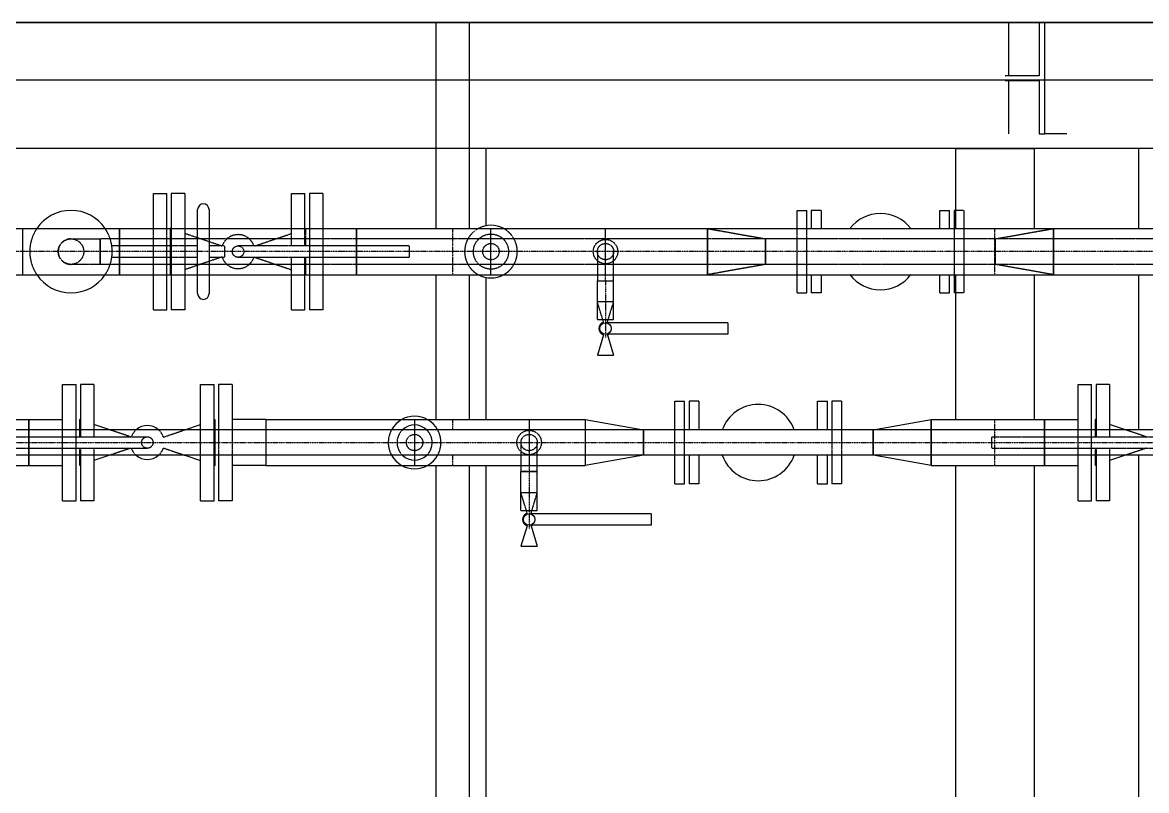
# Model space of a CAD drawing. Header units: millimetres. Extents: x -10011772 to -8149599, y 2847708 to 3434448.
# Drawn here: x -9499752 to -9496808, y 3209052 to 3211063 of the extents above; entities that cross this region are included whole.
import ezdxf

# ---------------------------------------------------------------- set-up
doc = ezdxf.new("R2010")
doc.units = ezdxf.units.MM
for name, pattern in [('DASHDOT2', [0.5, 0.25, -0.125, 0, -0.125]), ('DIVIDE2', [0.625, 0.25, -0.125, 0, -0.125, 0, -0.125]), ('HIDDEN2', [0.1875, 0.125, -0.0625])]:
    doc.linetypes.add(name, pattern=pattern)
doc.layers.add('总平面底图', color=9, linetype='Continuous')

# ---------------------------------------------------------------- blocks, each defined once
blk = doc.blocks.new('总平面底图 爆炸危险区 LOCATION I')
at = {"layer": '总平面底图', "linetype": 'Continuous'}
for p, q in [((226182.8, 141807.7), (224314.9, 141807.7)), ((225436.7, 141807.7), (225393, 141807.7)), ((225393, 141537.9), (225393, 141807.7)), ((225436.7, 141537.9), (225436.7, 141807.7)), ((226142.5, 141807.7), (226142.5, 141737.7)), ((226182.8, 141807.7), (226182.8, 141737.7)), ((226190.1, 141807.7), (226182.8, 141807.7)), ((226190.1, 141661.7), (226190.1, 141807.7)), ((226219.2, 141807.7), (226190.1, 141807.7)), ((229114.9, 141807.7), (226219.2, 141807.7)), ((226182.8, 141737.7), (226138.4, 141737.7)), ((224394.6, 141732.8), (229035.2, 141732.8)), ((226138.4, 141731.6), (226182.8, 141731.6)), ((226142.5, 141731.6), (226142.5, 141661.7)), ((226182.8, 141731.6), (226182.8, 141661.7)), ((226182.8, 141661.7), (226190.1, 141661.7)), ((226219.2, 141661.7), (226190.1, 141661.7)), ((229114.9, 141642.6), (224776.5, 141642.6)), ((225458.6, 141541.6), (225458.6, 141642.6)), ((226073.3, 141642.6), (226176.4, 141642.6)), ((226073.3, 141642.6), (226073.3, 141537.9)), ((226176.4, 141642.6), (226176.4, 141537.9)), ((226313.3, 141537.9), (226313.3, 141642.6)), ((225022.8, 141537.9), (225022.8, 141583.9)), ((225022.8, 141583.9), (225040.4, 141583.9)), ((225040.4, 141537.9), (225040.4, 141583.9)), ((225046.3, 141583.9), (225046.3, 141537.9)), ((225063.8, 141583.9), (225046.3, 141583.9)), ((225063.8, 141583.9), (225063.8, 141537.9)), ((225203.6, 141537.9), (225203.6, 141583.9)), ((225203.6, 141583.9), (225221.1, 141583.9)), ((225221.1, 141537.9), (225221.1, 141583.9)), ((225227.1, 141583.9), (225227.1, 141537.9)), ((225244.6, 141583.9), (225227.1, 141583.9)), ((225244.6, 141583.9), (225244.6, 141537.9)), ((225080.8, 141537.9), (225080.8, 141562.7)), ((225095.8, 141562.7), (225095.8, 141537.9)), ((225865.7, 141537.9), (225865.7, 141561.7)), ((225865.7, 141561.7), (225878.4, 141561.7)), ((225878.4, 141537.9), (225878.4, 141561.7)), ((225884.4, 141561.7), (225884.4, 141537.9)), ((225897.2, 141561.7), (225884.4, 141561.7)), ((225897.2, 141561.7), (225897.2, 141537.9)), ((226052.6, 141537.9), (226052.6, 141561.7)), ((226052.6, 141561.7), (226065.4, 141561.7)), ((226065.4, 141537.9), (226065.4, 141561.7)), ((226071.3, 141561.7), (226071.3, 141537.9)), ((226073.3, 141561.7), (226071.3, 141561.7)), ((224376.9, 141537.9), (228251.4, 141537.9)), ((225464.9, 141477.5), (225464.9, 141537.9)), ((225614.9, 141477.5), (225614.9, 141537.9)), ((224376.9, 141477.5), (228251.4, 141477.5)), ((225022.8, 141431.5), (225022.8, 141477.5)), ((225040.4, 141431.5), (225040.4, 141477.5)), ((225046.3, 141477.5), (225046.3, 141431.5)), ((225063.8, 141477.5), (225063.8, 141431.5)), ((225080.8, 141452.7), (225080.8, 141477.5)), ((225095.8, 141477.5), (225095.8, 141452.7)), ((225203.6, 141431.5), (225203.6, 141477.5)), ((225221.1, 141431.5), (225221.1, 141477.5)), ((225227.1, 141477.5), (225227.1, 141431.5)), ((225244.6, 141477.5), (225244.6, 141431.5)), ((225393, 141287.9), (225393, 141477.5)), ((225436.7, 141287.9), (225436.7, 141477.5)), ((225458.6, 141287.9), (225458.6, 141473.8)), ((225604.2, 141477.5), (225604.2, 141469.6)), ((225625.5, 141469.6), (225625.5, 141477.5)), ((225865.7, 141453.7), (225865.7, 141477.5)), ((225878.4, 141453.7), (225878.4, 141477.5)), ((225884.4, 141477.5), (225884.4, 141453.7)), ((225897.2, 141477.5), (225897.2, 141453.7)), ((226052.6, 141453.7), (226052.6, 141477.5)), ((226065.4, 141453.7), (226065.4, 141477.5)), ((226071.3, 141477.5), (226071.3, 141453.7)), ((226073.3, 141477.5), (226073.3, 141287.9)), ((226176.4, 141477.5), (226176.4, 141287.9)), ((226313.3, 141274.4), (226313.3, 141477.5)), ((225604.2, 141469.6), (225625.5, 141469.6)), ((225604.2, 141418.8), (225604.2, 141469.6)), ((225604.2, 141469.6), (225614.9, 141469.6)), ((225614.9, 141469.6), (225625.5, 141469.6)), ((225625.5, 141418.8), (225625.5, 141469.6)), ((225865.7, 141453.7), (225878.4, 141453.7)), ((225897.2, 141453.7), (225884.4, 141453.7)), ((226052.6, 141453.7), (226065.4, 141453.7)), ((226073.3, 141453.7), (226071.3, 141453.7)), ((225022.8, 141431.5), (225040.4, 141431.5)), ((225063.8, 141431.5), (225046.3, 141431.5)), ((225203.6, 141431.5), (225221.1, 141431.5)), ((225244.6, 141431.5), (225227.1, 141431.5)), ((225625.5, 141441.8), (225604.2, 141441.8)), ((225604.2, 141418.8), (225625.5, 141418.8)), ((225612.3, 141415.3), (225611.3, 141418.8)), ((225774.9, 141414.5), (225614.9, 141414.5)), ((225617.4, 141415.3), (225618.5, 141418.8)), ((225774.9, 141414.5), (225774.9, 141407)), ((225612.3, 141398.7), (225604.2, 141372.2)), ((225774.9, 141399.5), (225614.9, 141399.5)), ((225617.4, 141398.7), (225625.5, 141372.2)), ((225774.9, 141407), (225774.9, 141399.5)), ((225604.2, 141372.2), (225614.9, 141372.2)), ((225614.9, 141372.2), (225625.5, 141372.2)), ((224904, 141274.4), (224904, 141333.9)), ((224904, 141333.9), (224921.5, 141333.9)), ((224921.5, 141274.4), (224921.5, 141333.9)), ((224927.5, 141333.9), (224927.5, 141274.4)), ((224945, 141333.9), (224927.5, 141333.9)), ((224945, 141333.9), (224945, 141274.4)), ((225084.7, 141274.4), (225084.7, 141333.9)), ((225084.7, 141333.9), (225102.3, 141333.9)), ((225102.3, 141274.4), (225102.3, 141333.9)), ((225108.2, 141333.9), (225108.2, 141274.4)), ((225125.8, 141333.9), (225108.2, 141333.9)), ((225125.8, 141333.9), (225125.8, 141274.4)), ((226234, 141274.4), (226234, 141333.9)), ((226234, 141333.9), (226251.5, 141333.9)), ((226251.5, 141274.4), (226251.5, 141333.9)), ((226257.5, 141333.9), (226257.5, 141274.4)), ((226275, 141333.9), (226257.5, 141333.9)), ((226275, 141333.9), (226275, 141274.4)), ((225705.7, 141274.4), (225705.7, 141311.7)), ((225705.7, 141311.7), (225718.4, 141311.7)), ((225718.4, 141274.4), (225718.4, 141311.7)), ((225724.4, 141311.7), (225724.4, 141274.4)), ((225737.2, 141311.7), (225724.4, 141311.7)), ((225737.2, 141311.7), (225737.2, 141274.4)), ((225892.6, 141274.4), (225892.6, 141311.7)), ((225892.6, 141311.7), (225905.4, 141311.7)), ((225905.4, 141274.4), (225905.4, 141311.7)), ((225911.3, 141311.7), (225911.3, 141274.4)), ((225924.1, 141311.7), (225911.3, 141311.7)), ((225924.1, 141311.7), (225924.1, 141274.4)), ((224628.4, 141287.9), (224859.6, 141287.9)), ((224859.6, 141274.4), (224859.6, 141287.9)), ((224859.6, 141287.9), (224904, 141287.9)), ((224859.6, 141287.9), (224859.6, 141274.4)), ((224926, 141287.9), (224926, 141274.4)), ((224927.5, 141287.3), (224926, 141287.9)), ((224965.7, 141274.4), (224945, 141281.4)), ((225064.1, 141274.4), (225084.7, 141281.4)), ((225102.3, 141287.3), (225103.8, 141287.9)), ((225103.8, 141274.4), (225103.8, 141287.9)), ((225170.2, 141287.9), (225125.8, 141287.9)), ((225170.2, 141287.9), (225170.2, 141274.4)), ((225170.2, 141287.9), (225170.2, 141274.4)), ((225170.2, 141287.9), (225348.2, 141287.9)), ((225381.6, 141287.9), (225514.9, 141287.9)), ((225514.9, 141287.9), (225514.9, 141274.4)), ((225514.9, 141287.9), (225514.9, 141274.4)), ((225514.9, 141287.9), (225588.4, 141287.9)), ((225588.4, 141287.9), (225588.4, 141274.4)), ((225588.4, 141287.9), (225664.6, 141274.4)), ((225588.4, 141287.9), (225588.4, 141274.4)), ((225965.2, 141274.4), (226041.4, 141287.9)), ((226041.4, 141274.4), (226041.4, 141287.9)), ((226041.4, 141287.9), (226041.4, 141274.4)), ((226041.4, 141287.9), (226189.6, 141287.9)), ((226189.6, 141274.4), (226189.6, 141287.9)), ((226189.6, 141287.9), (226234, 141287.9)), ((226189.6, 141287.9), (226189.6, 141274.4)), ((226256, 141287.9), (226256, 141274.4)), ((226257.5, 141287.3), (226256, 141287.9)), ((226295.7, 141274.4), (226275, 141281.4)), ((226737.1, 141274.4), (224603, 141274.4)), ((226737.1, 141241), (224603, 141241)), ((224859.6, 141227.5), (224859.6, 141241)), ((224859.6, 141241), (224859.6, 141227.5)), ((224904, 141181.5), (224904, 141241)), ((224921.5, 141181.5), (224921.5, 141241)), ((224926, 141241), (224926, 141227.5)), ((224927.5, 141241), (224927.5, 141181.5)), ((224945, 141241), (224945, 141181.5)), ((224965.7, 141241), (224945, 141234)), ((225064.1, 141241), (225084.7, 141234)), ((225084.7, 141181.5), (225084.7, 141241)), ((225102.3, 141181.5), (225102.3, 141241)), ((225103.8, 141227.5), (225103.8, 141241)), ((225108.2, 141241), (225108.2, 141181.5)), ((225125.8, 141241), (225125.8, 141181.5)), ((225170.2, 141241), (225170.2, 141227.5)), ((225170.2, 141241), (225170.2, 141227.5)), ((225514.9, 141241), (225514.9, 141227.5)), ((225514.9, 141241), (225514.9, 141227.5)), ((225588.4, 141241), (225588.4, 141227.5)), ((225664.6, 141241), (225588.4, 141227.5)), ((225588.4, 141241), (225588.4, 141227.5)), ((225705.7, 141203.7), (225705.7, 141241)), ((225718.4, 141203.7), (225718.4, 141241)), ((225724.4, 141241), (225724.4, 141203.7)), ((225737.2, 141241), (225737.2, 141203.7)), ((225892.6, 141203.7), (225892.6, 141241)), ((225905.4, 141203.7), (225905.4, 141241)), ((225911.3, 141241), (225911.3, 141203.7)), ((225924.1, 141241), (225924.1, 141203.7)), ((226041.4, 141227.5), (225965.2, 141241)), ((226041.4, 141227.5), (226041.4, 141241)), ((226041.4, 141241), (226041.4, 141227.5)), ((226189.6, 141227.5), (226189.6, 141241)), ((226189.6, 141241), (226189.6, 141227.5)), ((226234, 141181.5), (226234, 141241)), ((226251.5, 141181.5), (226251.5, 141241)), ((226256, 141241), (226256, 141227.5)), ((226257.5, 141241), (226257.5, 141181.5)), ((226275, 141241), (226275, 141181.5)), ((226295.7, 141241), (226275, 141234)), ((226313.3, 140487.9), (226313.3, 141241)), ((224628.4, 141227.5), (224859.6, 141227.5)), ((224859.6, 141227.5), (224904, 141227.5)), ((224927.5, 141228.1), (224926, 141227.5)), ((225102.3, 141228.1), (225103.8, 141227.5)), ((225170.2, 141227.5), (225125.8, 141227.5)), ((225170.2, 141227.5), (225348.2, 141227.5)), ((225381.6, 141227.5), (225514.9, 141227.5)), ((225393, 140487.9), (225393, 141227.5)), ((225436.7, 140487.9), (225436.7, 141227.5)), ((225458.6, 140487.9), (225458.6, 141227.5)), ((225504.2, 141227.5), (225504.2, 141219.6)), ((225514.9, 141227.5), (225588.4, 141227.5)), ((225525.5, 141219.6), (225525.5, 141227.5)), ((226041.4, 141227.5), (226189.6, 141227.5)), ((226073.3, 141227.5), (226073.3, 140487.9)), ((226176.4, 141227.5), (226176.4, 140487.9)), ((226189.6, 141227.5), (226234, 141227.5)), ((226257.5, 141228.1), (226256, 141227.5)), ((225514.9, 141219.6), (225504.2, 141219.6)), ((225504.2, 141219.6), (225525.5, 141219.6)), ((225504.2, 141168.8), (225504.2, 141219.6)), ((225525.5, 141219.6), (225514.9, 141219.6)), ((225525.5, 141168.8), (225525.5, 141219.6)), ((225705.7, 141203.7), (225718.4, 141203.7)), ((225737.2, 141203.7), (225724.4, 141203.7)), ((225892.6, 141203.7), (225905.4, 141203.7)), ((225924.1, 141203.7), (225911.3, 141203.7)), ((224904, 141181.5), (224921.5, 141181.5)), ((224945, 141181.5), (224927.5, 141181.5)), ((225084.7, 141181.5), (225102.3, 141181.5)), ((225125.8, 141181.5), (225108.2, 141181.5)), ((225525.5, 141191.8), (225504.2, 141191.8)), ((226234, 141181.5), (226251.5, 141181.5)), ((226275, 141181.5), (226257.5, 141181.5)), ((225504.2, 141168.8), (225525.5, 141168.8)), ((225512.3, 141165.3), (225511.3, 141168.8)), ((225674.9, 141164.5), (225514.9, 141164.5)), ((225517.4, 141165.3), (225518.5, 141168.8)), ((225674.9, 141164.5), (225674.9, 141157)), ((225512.3, 141148.7), (225504.2, 141122.2)), ((225674.9, 141149.5), (225514.9, 141149.5)), ((225517.4, 141148.7), (225525.5, 141122.2)), ((225674.9, 141157), (225674.9, 141149.5)), ((225504.2, 141122.2), (225514.9, 141122.2)), ((225514.9, 141122.2), (225525.5, 141122.2))]:
    blk.add_line(p, q, dxfattribs=at)
at = {"layer": '总平面底图'}
blk.add_line((224314.9, 141807.7), (231014.9, 141807.7), dxfattribs=at)
at = {"layer": '总平面底图', "linetype": 'HIDDEN2'}
for p, q in [((226084.1, 141561.7), (226073.3, 141561.7)), ((226084.1, 141561.7), (226084.1, 141507.7)), ((224851.4, 141537.9), (224851.4, 141507.7)), ((224978.4, 141507.7), (224978.4, 141537.9)), ((224978.4, 141537.9), (224978.4, 141507.7)), ((225022.8, 141507.7), (225022.8, 141537.9)), ((225040.4, 141507.7), (225040.4, 141537.9)), ((225044.8, 141537.9), (225044.8, 141477.5)), ((225046.3, 141537.3), (225044.8, 141537.9)), ((225046.3, 141537.9), (225046.3, 141507.7)), ((225063.8, 141537.9), (225063.8, 141507.7)), ((225112.7, 141514.8), (225063.8, 141531.4)), ((225080.8, 141477.5), (225080.8, 141537.9)), ((225095.8, 141537.9), (225095.8, 141477.5)), ((225155.8, 141515.2), (225203.6, 141531.4)), ((225203.6, 141515.2), (225203.6, 141537.9)), ((225221.1, 141515.2), (225221.1, 141537.9)), ((225221.1, 141537.3), (225222.6, 141537.9)), ((225222.6, 141515.2), (225222.6, 141537.9)), ((225227.1, 141537.9), (225227.1, 141507.7)), ((225244.6, 141537.9), (225244.6, 141507.7)), ((225289, 141537.9), (225289, 141507.7)), ((225289, 141477.5), (225289, 141537.9)), ((225748.4, 141537.9), (225748.4, 141507.7)), ((225748.4, 141537.9), (225824.6, 141524.4)), ((225748.4, 141477.5), (225748.4, 141537.9)), ((225865.7, 141507.7), (225865.7, 141537.9)), ((225878.4, 141507.7), (225878.4, 141537.9)), ((226071.3, 141537.9), (226071.3, 141507.7)), ((226125.2, 141524.4), (226201.4, 141537.9)), ((226201.4, 141507.7), (226201.4, 141537.9)), ((226201.4, 141537.9), (226201.4, 141477.5)), ((224914.9, 141524.4), (224953, 141524.4)), ((224953, 141507.7), (224953, 141524.4)), ((228364.1, 141524.4), (224953, 141524.4)), ((224953, 141524.4), (224953, 141491)), ((225824.6, 141507.7), (225824.6, 141524.4)), ((225824.6, 141524.4), (225824.6, 141507.7)), ((226125.2, 141507.7), (226125.2, 141524.4)), ((226125.2, 141524.4), (226125.2, 141507.7)), ((224851.4, 141507.7), (224851.4, 141477.5)), ((224953, 141491), (224953, 141507.7)), ((225080.8, 141515.2), (224968.3, 141515.2)), ((224978.4, 141477.5), (224978.4, 141507.7)), ((224978.4, 141507.7), (224978.4, 141477.5)), ((225022.8, 141477.5), (225022.8, 141507.7)), ((225040.4, 141477.5), (225040.4, 141507.7)), ((225046.3, 141507.7), (225046.3, 141477.5)), ((225063.8, 141507.7), (225063.8, 141477.5)), ((225115.9, 141515.2), (225095.8, 141515.2)), ((225115.9, 141515.2), (225115.9, 141507.7)), ((225115.9, 141507.7), (225115.9, 141500.2)), ((225357.6, 141515.2), (225133.7, 141515.2)), ((225227.1, 141507.7), (225227.1, 141477.5)), ((225244.6, 141507.7), (225244.6, 141477.5)), ((225289, 141507.7), (225289, 141477.5)), ((225357.6, 141515.2), (225357.6, 141507.7)), ((225357.6, 141507.7), (225357.6, 141500.2)), ((225604.2, 141507.7), (225604.2, 141477.5)), ((225625.5, 141477.5), (225625.5, 141507.7)), ((225748.4, 141507.7), (225748.4, 141477.5)), ((225824.6, 141491), (225824.6, 141507.7)), ((225824.6, 141507.7), (225824.6, 141491)), ((225865.7, 141477.5), (225865.7, 141507.7)), ((225878.4, 141477.5), (225878.4, 141507.7)), ((226071.3, 141507.7), (226071.3, 141477.5)), ((226084.1, 141507.7), (226084.1, 141453.7)), ((226125.2, 141491), (226125.2, 141507.7)), ((226125.2, 141507.7), (226125.2, 141491)), ((226201.4, 141477.5), (226201.4, 141507.7)), ((224953, 141491), (224914.9, 141491)), ((228364.1, 141491), (224953, 141491)), ((225080.8, 141500.2), (224968.3, 141500.2)), ((225112.7, 141500.6), (225063.8, 141484)), ((225115.9, 141500.2), (225095.8, 141500.2)), ((225357.6, 141500.2), (225133.7, 141500.2)), ((225155.8, 141500.2), (225203.6, 141484)), ((225203.6, 141477.5), (225203.6, 141500.2)), ((225221.1, 141477.5), (225221.1, 141500.2)), ((225222.6, 141477.5), (225222.6, 141500.2)), ((225824.6, 141491), (225748.4, 141477.5)), ((226201.4, 141477.5), (226125.2, 141491)), ((225046.3, 141478.1), (225044.8, 141477.5)), ((225221.1, 141478.1), (225222.6, 141477.5)), ((226084.1, 141453.7), (226073.3, 141453.7)), ((225611.3, 141418.8), (225604.2, 141441.8)), ((225618.5, 141418.8), (225625.5, 141441.8)), ((225348.2, 141287.9), (225364.9, 141287.9)), ((225364.9, 141287.9), (225364.9, 141227.5)), ((225364.9, 141287.9), (225364.9, 141227.5)), ((225364.9, 141287.9), (225381.6, 141287.9)), ((224859.6, 141257.7), (224859.6, 141274.4)), ((224859.6, 141274.4), (224859.6, 141241)), ((224904, 141257.7), (224904, 141274.4)), ((224921.5, 141257.7), (224921.5, 141274.4)), ((224926, 141274.4), (224926, 141265.2)), ((224927.5, 141274.4), (224927.5, 141265.2)), ((224945, 141274.4), (224945, 141265.2)), ((224992.8, 141265.2), (224965.7, 141274.4)), ((225035.9, 141264.8), (225064.1, 141274.4)), ((225084.7, 141257.7), (225084.7, 141274.4)), ((225102.3, 141257.7), (225102.3, 141274.4)), ((225103.8, 141241), (225103.8, 141274.4)), ((225108.2, 141274.4), (225108.2, 141257.7)), ((225125.8, 141274.4), (225125.8, 141257.7)), ((225170.2, 141274.4), (225170.2, 141257.7)), ((225170.2, 141274.4), (225170.2, 141241)), ((225514.9, 141274.4), (225514.9, 141241)), ((225514.9, 141274.4), (225514.9, 141241)), ((225588.4, 141274.4), (225588.4, 141257.7)), ((225588.4, 141274.4), (225588.4, 141241)), ((225664.6, 141274.4), (225664.6, 141257.7)), ((225664.6, 141257.7), (225664.6, 141274.4)), ((225705.7, 141257.7), (225705.7, 141274.4)), ((225718.4, 141257.7), (225718.4, 141274.4)), ((225911.3, 141274.4), (225911.3, 141257.7)), ((225924.1, 141274.4), (225924.1, 141257.7)), ((225965.2, 141274.4), (225965.2, 141257.7)), ((225965.2, 141257.7), (225965.2, 141274.4)), ((226041.4, 141257.7), (226041.4, 141274.4)), ((226041.4, 141274.4), (226041.4, 141241)), ((226189.6, 141257.7), (226189.6, 141274.4)), ((226189.6, 141274.4), (226189.6, 141241)), ((226234, 141257.7), (226234, 141274.4)), ((226251.5, 141257.7), (226251.5, 141274.4)), ((226256, 141274.4), (226256, 141265.2)), ((226257.5, 141274.4), (226257.5, 141265.2)), ((226275, 141274.4), (226275, 141265.2)), ((226322.8, 141265.2), (226295.7, 141274.4)), ((224791, 141265.2), (225014.9, 141265.2)), ((224859.6, 141241), (224859.6, 141257.7)), ((224904, 141241), (224904, 141257.7)), ((224921.5, 141241), (224921.5, 141257.7)), ((225084.7, 141241), (225084.7, 141257.7)), ((225102.3, 141241), (225102.3, 141257.7)), ((225108.2, 141257.7), (225108.2, 141241)), ((225125.8, 141257.7), (225125.8, 141241)), ((225170.2, 141257.7), (225170.2, 141241)), ((225504.2, 141257.7), (225504.2, 141227.5)), ((225525.5, 141227.5), (225525.5, 141257.7)), ((225588.4, 141257.7), (225588.4, 141241)), ((225664.6, 141257.7), (225664.6, 141241)), ((225664.6, 141241), (225664.6, 141257.7)), ((225705.7, 141241), (225705.7, 141257.7)), ((225718.4, 141241), (225718.4, 141257.7)), ((225911.3, 141257.7), (225911.3, 141241)), ((225924.1, 141257.7), (225924.1, 141241)), ((225965.2, 141257.7), (225965.2, 141241)), ((225965.2, 141241), (225965.2, 141257.7)), ((226041.4, 141241), (226041.4, 141257.7)), ((226121, 141257.7), (226121, 141265.2)), ((226121, 141265.2), (226344.9, 141265.2)), ((226121, 141250.2), (226121, 141257.7)), ((226189.6, 141241), (226189.6, 141257.7)), ((226234, 141241), (226234, 141257.7)), ((226251.5, 141241), (226251.5, 141257.7)), ((224791, 141250.2), (225014.9, 141250.2)), ((224926, 141250.2), (224926, 141241)), ((224927.5, 141250.2), (224927.5, 141241)), ((224945, 141250.2), (224945, 141241)), ((224992.8, 141250.2), (224965.7, 141241)), ((225035.9, 141250.6), (225064.1, 141241)), ((226121, 141250.2), (226344.9, 141250.2)), ((226256, 141250.2), (226256, 141241)), ((226257.5, 141250.2), (226257.5, 141241)), ((226275, 141250.2), (226275, 141241)), ((226322.8, 141250.2), (226295.7, 141241)), ((225348.2, 141227.5), (225364.9, 141227.5)), ((225364.9, 141227.5), (225381.6, 141227.5)), ((225511.3, 141168.8), (225504.2, 141191.8)), ((225518.5, 141168.8), (225525.5, 141191.8))]:
    blk.add_line(p, q, dxfattribs=at)
at = {"layer": '总平面底图', "linetype": 'DASHDOT2'}
for p, q in [((225414.9, 141477.5), (225414.9, 141537.9)), ((226124.9, 141477.5), (226124.9, 141537.9)), ((225414.9, 141274.4), (225414.9, 141287.9)), ((226124.9, 141227.5), (226124.9, 141287.9)), ((225414.9, 141227.5), (225414.9, 141241.1))]:
    blk.add_line(p, q, dxfattribs=at)
at = {"layer": '总平面底图', "linetype": 'DIVIDE2'}
for p, q in [((228251.4, 141507.7), (224376.9, 141507.7)), ((225614.9, 141477.5), (225614.9, 141507.7)), ((225614.9, 141469.6), (225614.9, 141477.5)), ((225614.9, 141469.6), (225614.9, 141441.8)), ((225614.9, 141469.6), (225614.9, 141469.6)), ((225614.9, 141469.6), (225614.9, 141469.6)), ((225614.9, 141441.8), (225614.9, 141418.8)), ((225614.9, 141418.8), (225614.9, 141395.2)), ((224603, 141257.7), (226737.1, 141257.7)), ((225514.9, 141227.5), (225514.9, 141219.6)), ((225514.9, 141219.6), (225514.9, 141219.6)), ((225514.9, 141219.6), (225514.9, 141219.6)), ((225514.9, 141219.6), (225514.9, 141191.8)), ((225514.9, 141191.8), (225514.9, 141168.8)), ((225514.9, 141168.8), (225514.9, 141145.2))]:
    blk.add_line(p, q, dxfattribs=at)
at = {"layer": '总平面底图', "linetype": 'HIDDEN2'}
for centre, radius in [((224914.9, 141507.7), 16.7), ((225464.9, 141507.7), 23), ((225464.9, 141507.7), 10.7), ((225614.9, 141507.7), 16), ((225614.9, 141507.7), 10.7), ((225133.7, 141507.7), 7.5), ((225364.9, 141257.7), 10.7), ((225514.9, 141257.7), 16), ((225514.9, 141257.7), 10.7), ((225014.9, 141257.7), 7.5)]:
    blk.add_circle(centre, radius, dxfattribs=at)
at = {"layer": '总平面底图', "linetype": 'Continuous'}
for centre in [(225614.9, 141407), (225514.9, 141157)]:
    blk.add_circle(centre, 7.5, dxfattribs=at)
for centre, radius, start, end in [((224914.9, 141507.7), 54, 33.9745, 146.0255), ((225088.3, 141562.7), 7.5, 0, 180), ((225974.9, 141507.7), 50, 37.103, 142.897), ((225464.9, 141507.7), 34.5, 61.0177, 118.9823), ((224914.9, 141507.7), 54, 213.9745, 326.0255), ((225464.9, 141507.7), 34.5, 241.0177, 298.9823), ((225974.9, 141507.7), 50, 217.103, 322.897), ((225088.3, 141452.7), 7.5, 180, 0), ((225614.9, 141407), 8.7, 107.0439, 252.9561), ((225614.9, 141407), 8.7, 59.5553, 72.9561), ((225614.9, 141407), 8.7, 287.0439, 300.4447), ((225814.9, 141257.7), 50, 19.5123, 160.4877), ((225364.9, 141257.7), 34.5, 28.9696, 151.0304), ((225014.9, 141257.7), 22.2, 48.7143, 131.2857), ((225364.9, 141257.7), 23, 46.5954, 133.4046), ((225014.9, 141257.7), 22.2, 228.7143, 311.2857), ((225364.9, 141257.7), 34.5, 208.9696, 331.0304), ((225364.9, 141257.7), 23, 226.5954, 313.4046), ((225814.9, 141257.7), 50, 199.5123, 340.4877), ((225514.9, 141157), 8.7, 107.0439, 252.9561), ((225514.9, 141157), 8.7, 59.5553, 72.9561), ((225514.9, 141157), 8.7, 287.0439, 300.4447)]:
    blk.add_arc(centre, radius, start, end, dxfattribs=at)
at = {"layer": '总平面底图', "linetype": 'HIDDEN2'}
for centre, radius, start, end in [((224914.9, 141507.7), 54, 146.0255, 213.9745), ((224914.9, 141507.7), 54, 0, 33.9745), ((225464.9, 141507.7), 34.5, 118.9823, 241.0177), ((225464.9, 141507.7), 34.5, 0, 61.0177), ((224914.9, 141507.7), 16.7, 90, 270), ((225133.7, 141507.7), 22.2, 19.7221, 161.2587), ((224914.9, 141507.7), 54, 326.0255, 0), ((225464.9, 141507.7), 34.5, 298.9823, 0), ((225133.7, 141507.7), 22.2, 198.7413, 340.2779), ((225014.9, 141257.7), 22.2, 131.2857, 160.2779), ((225014.9, 141257.7), 22.2, 18.7413, 48.7143), ((225364.9, 141257.7), 34.5, 151.0304, 208.9696), ((225364.9, 141257.7), 23, 133.4046, 226.5954), ((225364.9, 141257.7), 23, 0, 46.5954), ((225364.9, 141257.7), 34.5, 0, 28.9696), ((225364.9, 141257.7), 23, 313.4046, 0), ((225364.9, 141257.7), 34.5, 331.0304, 0), ((225014.9, 141257.7), 22.2, 199.7221, 228.7143), ((225014.9, 141257.7), 22.2, 311.2857, 341.2587)]:
    blk.add_arc(centre, radius, start, end, dxfattribs=at)

msp = doc.modelspace()

# ---------------------------------------------------------------- block references
at = {"layer": '总平面底图', "xscale": 2, "yscale": 2, "zscale": 2}
msp.add_blockref('总平面底图 爆炸危险区 LOCATION I', (-9949454.3, 2927447.9), dxfattribs=at)

doc.saveas('drawing.dxf')
